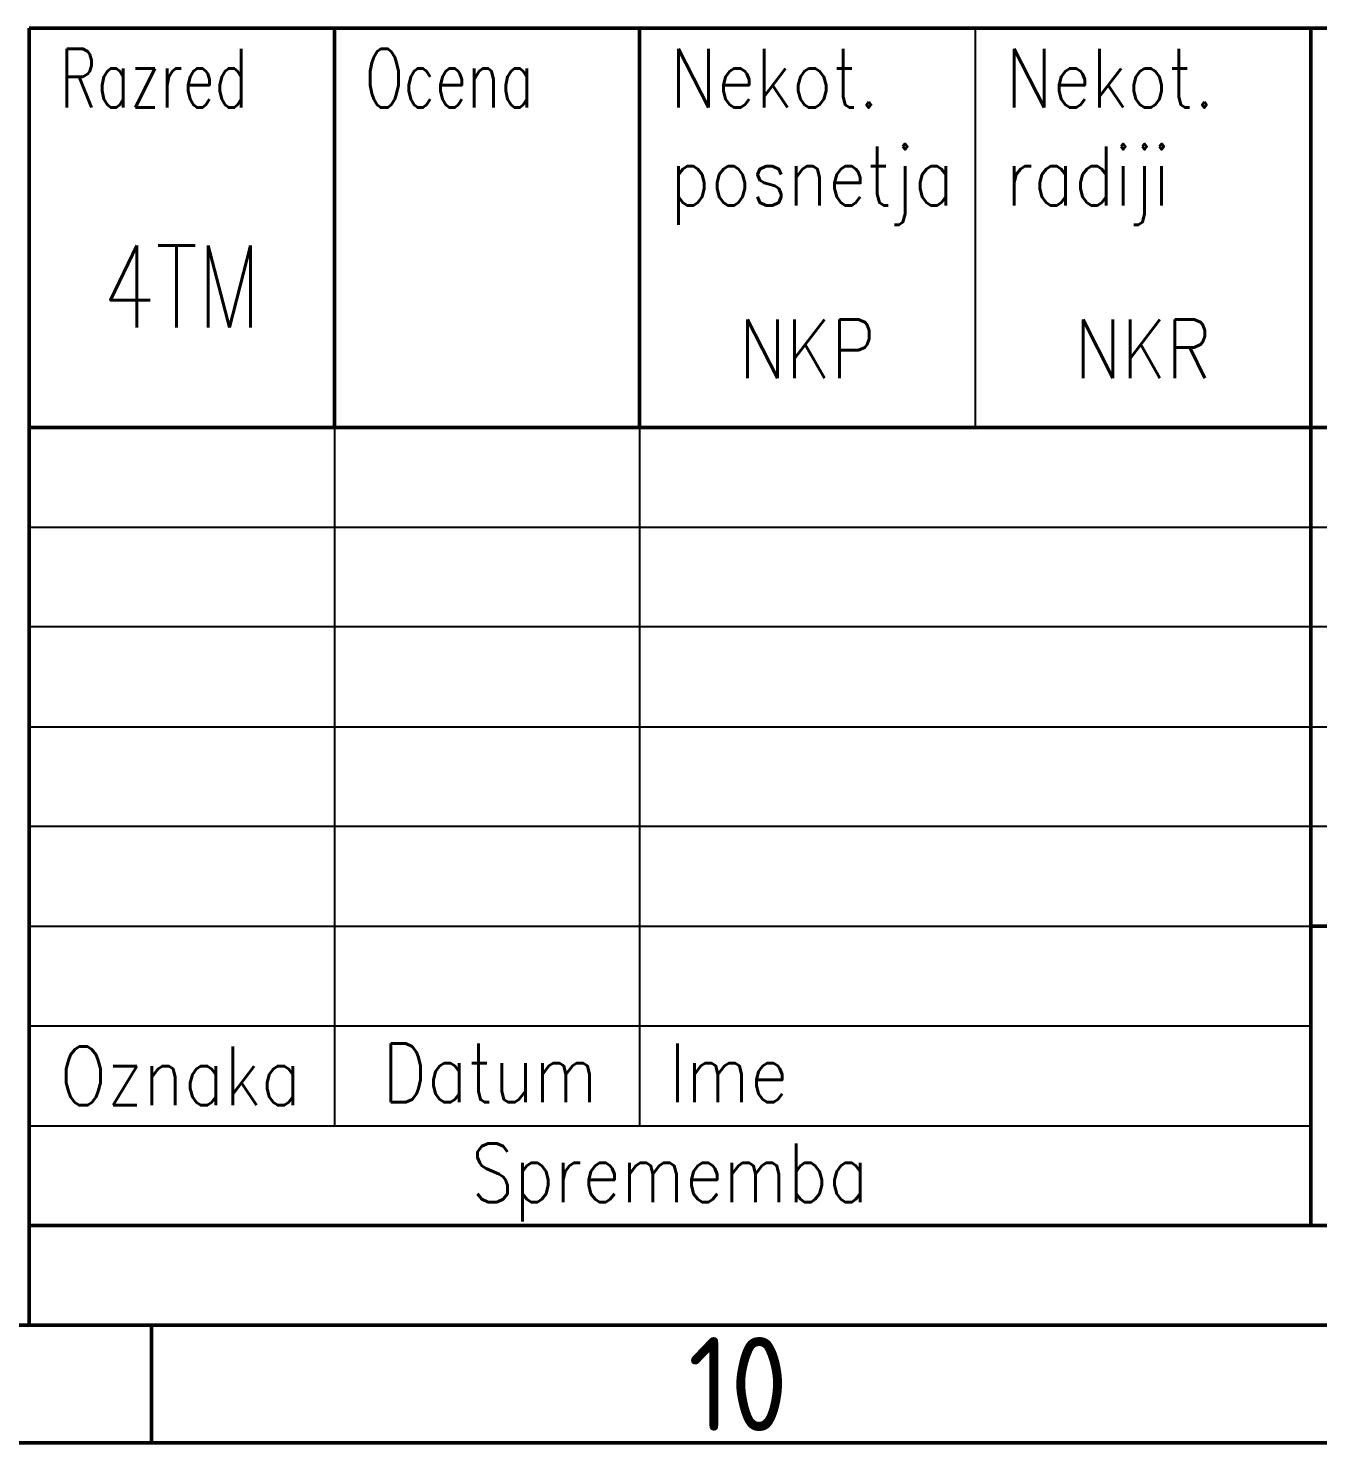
# Model space of a CAD drawing. Header units: millimetres. Extents: x 10890 to 13186, y -1023 to 617.
# Drawn here: x 12416.5 to 12636.3, y -1023.5 to -782.5 of the extents above; entities that cross this region are included whole.
import ezdxf
from ezdxf.enums import TextEntityAlignment as Align

# ---------------------------------------------------------------- set-up
doc = ezdxf.new("R2010")
doc.units = ezdxf.units.MM
doc.header["$MEASUREMENT"] = 0
for name, color, linetype, lineweight in [('Crta_025', 5, 'Continuous', 25), ('Crta_035', 3, 'Continuous', 35), ('Crta_05', 1, 'Continuous', 50)]:
    doc.layers.add(name, color=color, linetype=linetype, lineweight=lineweight)
doc.layers.add('RAHM2', color=1, linetype='Continuous')
doc.styles.add('oznake', font='geniso.shx', dxfattribs={"height": 4})
doc.styles.add('TEHN_25', font='romans.shx', dxfattribs={"width": 0.85, "height": 2.5})
doc.styles.add('TEHN_35', font='romans.shx', dxfattribs={"width": 0.85, "height": 3.5})

msp = doc.modelspace()

# ---------------------------------------------------------------- linework, layer by layer
at = {"layer": 'Crta_025'}
for p, q in [((12577.90243, -782.46586), (12577.90243, -850.46586)), ((12468.70243, -850.46586), (12468.70243, -969.46586)), ((12520.70243, -850.46586), (12520.70243, -969.46586)), ((12416.70243, -867.46586), (12811.90243, -867.46586)), ((12811.90243, -884.46586), (12416.70243, -884.46586)), ((12416.70243, -901.46586), (12811.90243, -901.46586)), ((12811.90243, -918.46586), (12416.70243, -918.46586)), ((12416.70243, -935.46586), (12635.10243, -935.46586)), ((12635.10243, -952.46586), (12416.70243, -952.46586)), ((12416.70243, -969.46586), (12635.10243, -969.46586))]:
    msp.add_line(p, q, dxfattribs=at)
at = {"layer": 'Crta_05'}
for p, q in [((12416.70243, -782.46586), (12416.70243, -1003.46586)), ((12416.70243, -782.46586), (13165.50243, -782.46586)), ((12468.70243, -782.46586), (12468.70243, -850.46586)), ((12520.70243, -782.46586), (12520.70243, -850.46586)), ((12635.10243, -782.46586), (12635.10243, -986.46586)), ((12416.70243, -850.46586), (13165.50243, -850.46586)), ((12635.10243, -935.46586), (13165.50243, -935.46586)), ((12416.70243, -986.46586), (13092.70243, -986.46586)), ((10909.50243, -1003.46586), (13165.50243, -1003.46586)), ((12437.50243, -1003.46586), (12437.50243, -1023.46586)), ((10889.50243, -1023.46586), (13185.50243, -1023.46586))]:
    msp.add_line(p, q, dxfattribs=at)

# ---------------------------------------------------------------- texts
at = {"layer": 'Crta_025', "style": 'TEHN_25'}
for s, width, p in [('Razred', 0.7, (12421.90243, -795.96586)), ('Ocena', 0.7, (12473.90243, -795.96586)), ('Oznaka', 0.85, (12421.90243, -965.96586))]:
    msp.add_text(s, height=10, dxfattribs=dict(at, width=width)).set_placement(p)
at = {"layer": 'Crta_025', "style": 'TEHN_25', "width": 0.85}
for s, p in [('Datum', (12495.23847, -965.46586)), ('Ime', (12535.90243, -965.46586)), ('Sprememba', (12525.90243, -982.46586))]:
    msp.add_text(s, height=10, dxfattribs=at).set_placement(p, align=Align.CENTER)
at = {"layer": 'Crta_025', "char_height": 10, "attachment_point": 1, "style": 'TEHN_25'}
for s, insert in [('Nekot.\\Pposnetja', (12525.90243, -785.96586)), ('Nekot.\\Pradiji', (12583.10243, -785.96586))]:
    msp.add_mtext_dynamic_manual_height_columns(s, width=14.3, gutter_width=17.5, heights=[0], dxfattribs=dict(at, insert=insert))
at = {"layer": 'Crta_035'}
for tag, text, height, style, width, p in [('4TM', '----', 14, 'TEHN_35', 0.75, (12442.70243, -833.46586)), ('NKP', '', 10, 'TEHN_25', 0.85, (12549.30243, -842.06586)), ('NKR', '', 10, 'TEHN_25', 0.85, (12606.50243, -842.06586))]:
    msp.add_attdef(tag, text=text, height=height, dxfattribs=dict(at, style=style, width=width)).set_placement(p, align=Align.CENTER)
at = {"layer": 'RAHM2', "insert": (12537.50243, -1013.46586), "char_height": 16, "attachment_point": 5, "style": 'oznake'}
msp.add_mtext_dynamic_manual_height_columns('10', width=49.1380701, gutter_width=12.5, heights=[0], dxfattribs=at)

doc.saveas('drawing.dxf')
